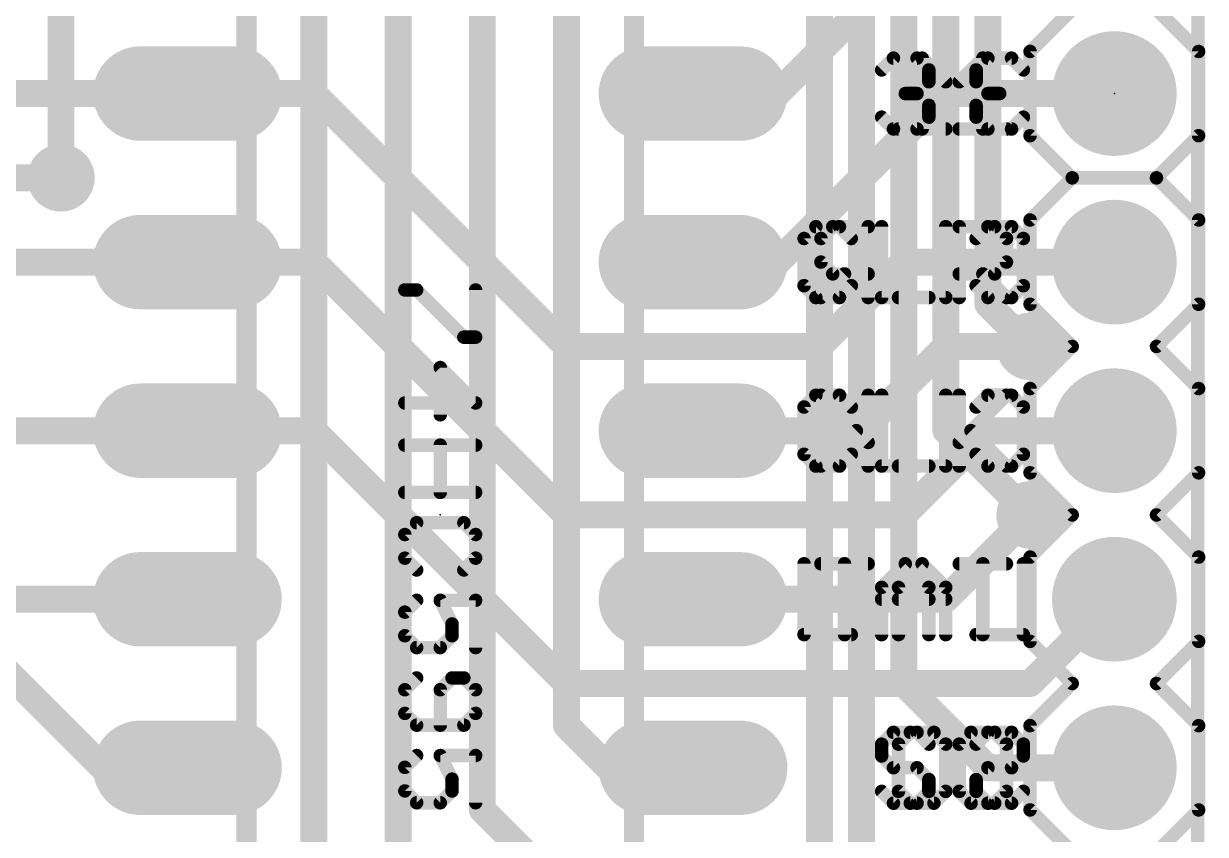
# Model space of a CAD drawing. Extents: x -0.1 to 76.3, y -19.1 to 50.9.
# Drawn here: x 58.49 to 76.3, y 11.7 to 23.91 of the extents above; entities that cross this region are included whole.
import ezdxf

# ---------------------------------------------------------------- set-up
doc = ezdxf.new("R2010")
doc.units = 0
for name, color, linetype in [('1', 12, 'CONTINUOUS'), ('16', 132, 'CONTINUOUS'), ('17', 110, 'CONTINUOUS'), ('18', 110, 'CONTINUOUS'), ('20', 53, 'CONTINUOUS'), ('21', 41, 'CONTINUOUS'), ('22', 40, 'CONTINUOUS'), ('23', 53, 'CONTINUOUS'), ('51', 53, 'CONTINUOUS')]:
    doc.layers.add(name, color=color, linetype=linetype)

# ---------------------------------------------------------------- blocks, each defined once
blk = doc.blocks.new('LONGP100')
at = {"const_width": 1}
blk.add_lwpolyline([(-0.5, 0), (0.5, 0)], dxfattribs=at)
at = {"const_width": 0.5}
for points in [[(-0.5, 0.25, 1), (-0.5, -0.25)], [(0.5, -0.25, 1), (0.5, 0.25)]]:
    blk.add_lwpolyline(points, format="xyb", dxfattribs=at)
blk = doc.blocks.new('RECT')
blk.add_solid([(-0.5, -0.5), (0.5, -0.5), (-0.5, 0.5), (0.5, 0.5)])
blk = doc.blocks.new('ROUNDP')
at = {"const_width": 0.5}
blk.add_lwpolyline([(0, -0.25, 1), (0, 0.25, 1), (0, -0.25)], format="xyb", dxfattribs=at)
blk = doc.blocks.new('ROUNDV')
at = {"const_width": 0.5}
blk.add_lwpolyline([(0, -0.25, 1), (0, 0.25, 1), (0, -0.25)], format="xyb", dxfattribs=at)

msp = doc.modelspace()

# ---------------------------------------------------------------- linework, layer by layer
at = {"layer": '1', "const_width": 0.4064}
for points in [[(62.865, 10.795), (62.865, 27.305)], [(64.135, 10.795), (64.135, 27.305)], [(72.39, 17.78), (72.39, 27.305)], [(59.055, 21.59), (59.055, 26.67)], [(65.405, 12.065), (65.405, 26.67)], [(71.755, 13.97), (71.755, 26.67)], [(66.675, 13.335), (66.675, 26.035)], [(73.025, 19.685), (73.025, 26.035)], [(71.12, 11.43), (71.12, 25.4)], [(70.485, 6.985), (70.485, 24.765)], [(73.66, 19.05), (73.025, 19.685)], [(73.66, 16.51), (72.39, 17.78)], [(57.785, 14.605), (59.69, 12.7)], [(71.755, 13.97), (73.025, 12.7)], [(67.31, 12.7), (66.675, 13.335)], [(59.69, 12.7), (60.96, 12.7)], [(67.31, 12.7), (68.58, 12.7)], [(73.025, 12.7), (74.93, 12.7)], [(65.405, 12.065), (67.31, 10.16)]]:
    msp.add_lwpolyline(points, dxfattribs=at)
at = {"layer": '1', "const_width": 0.2032}
for points in [[(58.9534, 21.59, 1), (59.1566, 21.59)], [(72.9234, 19.685, 1), (73.1266, 19.685)], [(73.0968, 19.7568, 1), (72.9532, 19.6132)], [(73.5882, 18.9782, 1), (73.7318, 19.1218)], [(72.2884, 17.78, 1), (72.4916, 17.78)], [(72.4618, 17.8518, 1), (72.3182, 17.7082)], [(73.5882, 16.4382, 1), (73.7318, 16.5818)], [(71.6534, 13.97, 1), (71.8566, 13.97)], [(71.8268, 14.0418, 1), (71.6832, 13.8982)], [(66.7468, 13.4068, 1), (66.6032, 13.2632)], [(66.5734, 13.335, 1), (66.7766, 13.335)], [(59.69, 12.8016, 1), (59.69, 12.5984)], [(59.6182, 12.6282, 1), (59.7618, 12.7718)], [(60.96, 12.5984, 1), (60.96, 12.8016)], [(67.31, 12.8016, 1), (67.31, 12.5984)], [(67.2382, 12.6282, 1), (67.3818, 12.7718)], [(68.58, 12.5984, 1), (68.58, 12.8016)], [(73.025, 12.8016, 1), (73.025, 12.5984)], [(72.9532, 12.6282, 1), (73.0968, 12.7718)], [(74.93, 12.5984, 1), (74.93, 12.8016)], [(65.3034, 12.065, 1), (65.5066, 12.065)], [(65.4768, 12.1368, 1), (65.3332, 11.9932)]]:
    msp.add_lwpolyline(points, format="xyb", dxfattribs=at)
at = {"layer": '16', "const_width": 0.4064}
for points in [[(69.85, 22.86), (72.39, 25.4)], [(57.15, 22.86), (60.96, 22.86)], [(60.96, 22.86), (62.865, 22.86)], [(62.865, 22.86), (66.675, 19.05)], [(68.58, 22.86), (69.85, 22.86)], [(69.85, 20.32), (72.39, 22.86)], [(72.39, 22.86), (74.93, 22.86)], [(56.515, 21.59), (59.055, 21.59)], [(55.88, 20.32), (60.96, 20.32)], [(60.96, 20.32), (62.865, 20.32)], [(62.865, 20.32), (66.675, 16.51)], [(68.58, 20.32), (69.85, 20.32)], [(70.485, 19.05), (71.755, 20.32)], [(71.755, 20.32), (74.93, 20.32)], [(66.675, 19.05), (70.485, 19.05)], [(71.12, 17.78), (72.39, 19.05)], [(72.39, 19.05), (73.66, 19.05)], [(54.61, 17.78), (60.96, 17.78)], [(60.96, 17.78), (62.865, 17.78)], [(62.865, 17.78), (66.675, 13.97)], [(68.58, 17.78), (71.12, 17.78)], [(71.755, 16.51), (73.025, 17.78)], [(73.025, 17.78), (74.93, 17.78)], [(66.675, 16.51), (71.755, 16.51)], [(72.39, 15.24), (73.66, 16.51)], [(53.34, 15.24), (60.96, 15.24)], [(68.58, 15.24), (72.39, 15.24)], [(73.66, 13.97), (74.93, 15.24)], [(66.675, 13.97), (73.66, 13.97)]]:
    msp.add_lwpolyline(points, dxfattribs=at)
at = {"layer": '16', "const_width": 0.2032}
for points in [[(60.96, 22.9616, 1), (60.96, 22.7584)], [(60.96, 22.7584, 1), (60.96, 22.9616)], [(62.9368, 22.9318, 1), (62.7932, 22.7882)], [(62.865, 22.7584, 1), (62.865, 22.9616)], [(68.58, 22.9616, 1), (68.58, 22.7584)], [(69.7782, 22.9318, 1), (69.9218, 22.7882)], [(69.85, 22.7584, 1), (69.85, 22.9616)], [(72.39, 22.9616, 1), (72.39, 22.7584)], [(72.4618, 22.7882, 1), (72.3182, 22.9318)], [(74.93, 22.7584, 1), (74.93, 22.9616)], [(59.055, 21.4884, 1), (59.055, 21.6916)], [(60.96, 20.4216, 1), (60.96, 20.2184)], [(60.96, 20.2184, 1), (60.96, 20.4216)], [(62.9368, 20.3918, 1), (62.7932, 20.2482)], [(62.865, 20.2184, 1), (62.865, 20.4216)], [(68.58, 20.4216, 1), (68.58, 20.2184)], [(69.7782, 20.3918, 1), (69.9218, 20.2482)], [(69.85, 20.2184, 1), (69.85, 20.4216)], [(71.755, 20.4216, 1), (71.755, 20.2184)], [(71.8268, 20.2482, 1), (71.6832, 20.3918)], [(74.93, 20.2184, 1), (74.93, 20.4216)], [(66.675, 19.1516, 1), (66.675, 18.9484)], [(70.485, 18.9484, 1), (70.485, 19.1516)], [(72.39, 19.1516, 1), (72.39, 18.9484)], [(72.4618, 18.9782, 1), (72.3182, 19.1218)], [(73.66, 18.9484, 1), (73.66, 19.1516)], [(66.6032, 18.9782, 1), (66.7468, 19.1218)], [(70.4132, 19.1218, 1), (70.5568, 18.9782)], [(60.96, 17.8816, 1), (60.96, 17.6784)], [(60.96, 17.6784, 1), (60.96, 17.8816)], [(62.9368, 17.8518, 1), (62.7932, 17.7082)], [(62.865, 17.6784, 1), (62.865, 17.8816)], [(68.58, 17.8816, 1), (68.58, 17.6784)], [(71.0482, 17.8518, 1), (71.1918, 17.7082)], [(71.12, 17.6784, 1), (71.12, 17.8816)], [(73.025, 17.8816, 1), (73.025, 17.6784)], [(73.0968, 17.7082, 1), (72.9532, 17.8518)], [(74.93, 17.6784, 1), (74.93, 17.8816)], [(66.675, 16.6116, 1), (66.675, 16.4084)], [(66.6032, 16.4382, 1), (66.7468, 16.5818)], [(71.6832, 16.5818, 1), (71.8268, 16.4382)], [(71.755, 16.4084, 1), (71.755, 16.6116)], [(73.7318, 16.4382, 1), (73.5882, 16.5818)], [(60.96, 15.1384, 1), (60.96, 15.3416)], [(68.58, 15.3416, 1), (68.58, 15.1384)], [(72.3182, 15.3118, 1), (72.4618, 15.1682)], [(72.39, 15.1384, 1), (72.39, 15.3416)], [(75.0018, 15.1682, 1), (74.8582, 15.3118)], [(66.675, 14.0716, 1), (66.675, 13.8684)], [(66.6032, 13.8982, 1), (66.7468, 14.0418)], [(73.5882, 14.0418, 1), (73.7318, 13.8982)], [(73.66, 13.8684, 1), (73.66, 14.0716)]]:
    msp.add_lwpolyline(points, format="xyb", dxfattribs=at)
at = {"layer": '20', "const_width": 0.2032}
msp.add_lwpolyline([(76.18, 0), (76.2, 50.8)], dxfattribs=at)
at = {"layer": '21'}
for points, const_width in [([(61.849, 26.67), (61.849, 6.35)], 0.3048), ([(67.691, 6.35), (67.691, 26.67)], 0.3048), ([(73.66, 23.495), (74.295, 24.13)], 0.2032), ([(75.565, 24.13), (76.2, 23.495)], 0.2032), ([(73.66, 22.225), (73.66, 23.495)], 0.2032), ([(76.2, 23.495), (76.2, 22.225)], 0.2032), ([(71.4228, 23.2164), (71.6008, 23.3943)], 0.2032), ([(71.6008, 23.3943), (71.9567, 23.3943)], 0.2032), ([(71.9567, 23.3943), (72.1346, 23.2164)], 0.2032), ([(72.5922, 23.0384), (72.9481, 23.3943)], 0.2032), ([(72.9481, 23.3943), (72.9481, 22.3266)], 0.2032), ([(72.1346, 23.2164), (72.1346, 23.0384)], 0.2032), ([(72.1346, 23.0384), (71.9567, 22.8605)], 0.2032), ([(71.9567, 22.8605), (71.7787, 22.8605)], 0.2032), ([(71.9567, 22.8605), (72.1346, 22.6825)], 0.2032), ([(72.1346, 22.6825), (72.1346, 22.5046)], 0.2032), ([(71.6008, 22.3266), (71.4228, 22.5046)], 0.2032), ([(72.1346, 22.5046), (71.9567, 22.3266)], 0.2032), ([(71.9567, 22.3266), (71.6008, 22.3266)], 0.2032), ([(72.5922, 22.3266), (73.304, 22.3266)], 0.2032), ([(73.66, 22.225), (74.295, 21.59)], 0.2032), ([(75.565, 21.59), (76.2, 22.225)], 0.2032), ([(73.66, 20.955), (74.295, 21.59)], 0.2032), ([(74.295, 21.59), (75.565, 21.59)], 0.2032), ([(74.295, 21.59), (75.565, 21.59)], 0.2032), ([(75.565, 21.59), (76.2, 20.955)], 0.2032), ([(73.66, 19.685), (73.66, 20.955)], 0.2032), ([(76.2, 20.955), (76.2, 19.685)], 0.2032), ([(70.4314, 20.8543), (70.2534, 20.6764)], 0.2032), ([(70.7873, 20.8543), (70.4314, 20.8543)], 0.2032), ([(70.9652, 20.6764), (70.7873, 20.8543)], 0.2032), ([(71.4228, 20.8543), (71.4228, 19.7866)], 0.2032), ([(72.5922, 19.7866), (72.5922, 20.8543)], 0.2032), ([(72.5922, 20.8543), (73.1261, 20.8543)], 0.2032), ([(73.1261, 20.8543), (73.304, 20.6764)], 0.2032), ([(70.2534, 20.6764), (70.2534, 19.9646)], 0.2032), ([(73.304, 20.6764), (73.304, 20.3205)], 0.2032), ([(73.304, 20.3205), (73.1261, 20.1425)], 0.2032), ([(73.1261, 20.1425), (72.5922, 20.1425)], 0.2032), ([(72.9481, 20.1425), (73.304, 19.7866)], 0.2032), ([(64.4146, 19.9009), (64.2366, 19.9009)], 0.2032), ([(65.1264, 19.1891), (64.4146, 19.9009)], 0.2032), ([(65.3043, 19.9009), (65.3043, 19.1891)], 0.2032), ([(70.2534, 19.9646), (70.4314, 19.7866)], 0.2032), ([(70.7873, 19.7866), (70.9652, 19.9646)], 0.2032), ([(70.4314, 19.7866), (70.7873, 19.7866)], 0.2032), ([(71.4228, 19.7866), (72.1346, 19.7866)], 0.2032), ([(74.295, 19.05), (73.66, 19.685)], 0.2032), ([(76.2, 19.685), (75.565, 19.05)], 0.2032), ([(65.3043, 19.1891), (65.1264, 19.1891)], 0.2032), ([(73.66, 18.415), (74.295, 19.05)], 0.2032), ([(75.565, 19.05), (76.2, 18.415)], 0.2032), ([(65.3043, 18.1976), (64.7705, 18.7315)], 0.2032), ([(64.7705, 18.7315), (64.7705, 18.0197)], 0.2032), ([(70.4314, 18.3143), (70.2534, 18.1364)], 0.2032), ([(70.7873, 18.3143), (70.4314, 18.3143)], 0.2032), ([(70.9652, 18.1364), (70.7873, 18.3143)], 0.2032), ([(71.4228, 18.3143), (71.4228, 17.2466)], 0.2032), ([(72.5922, 18.3143), (72.5922, 17.2466)], 0.2032), ([(72.5922, 17.6025), (73.304, 18.3143)], 0.2032), ([(73.66, 17.145), (73.66, 18.415)], 0.2032), ([(76.2, 18.415), (76.2, 17.145)], 0.2032), ([(64.2366, 18.1976), (65.3043, 18.1976)], 0.2032), ([(70.2534, 18.1364), (70.2534, 17.4245)], 0.2032), ([(72.7701, 17.7805), (73.304, 17.2466)], 0.2032), ([(64.2366, 17.5621), (65.3043, 17.5621)], 0.2032), ([(64.7705, 17.5621), (64.7705, 16.8503)], 0.2032), ([(70.2534, 17.4245), (70.4314, 17.2466)], 0.2032), ([(70.7873, 17.2466), (70.9652, 17.4245)], 0.2032), ([(70.4314, 17.2466), (70.7873, 17.2466)], 0.2032), ([(71.4228, 17.2466), (72.1346, 17.2466)], 0.2032), ([(74.295, 16.51), (73.66, 17.145)], 0.2032), ([(76.2, 17.145), (75.565, 16.51)], 0.2032), ([(65.3043, 16.8503), (64.2366, 16.8503)], 0.2032), ([(73.66, 15.875), (74.295, 16.51)], 0.2032), ([(75.565, 16.51), (76.2, 15.875)], 0.2032), ([(64.4146, 16.3927), (64.2366, 16.2148)], 0.2032), ([(65.1264, 16.3927), (64.4146, 16.3927)], 0.2032), ([(65.3043, 16.2148), (65.1264, 16.3927)], 0.2032), ([(64.2366, 16.2148), (64.2366, 15.8589)], 0.2032), ([(65.3043, 15.8589), (65.3043, 16.2148)], 0.2032), ([(64.2366, 15.8589), (64.4146, 15.6809)], 0.2032), ([(65.1264, 15.6809), (65.3043, 15.8589)], 0.2032), ([(70.2534, 15.7743), (70.2534, 14.7066)], 0.2032), ([(71.4228, 15.4184), (71.7787, 15.7743)], 0.2032), ([(71.7787, 15.7743), (72.1346, 15.4184)], 0.2032), ([(72.5922, 15.7743), (73.304, 15.7743)], 0.2032), ([(72.9481, 14.7066), (72.9481, 15.7743)], 0.2032), ([(73.66, 14.605), (73.66, 15.875)], 0.2032), ([(76.2, 15.875), (76.2, 14.605)], 0.2032), ([(71.4228, 14.7066), (71.4228, 15.4184)], 0.2032), ([(72.1346, 15.4184), (72.1346, 14.7066)], 0.2032), ([(64.2366, 15.0454), (64.4146, 15.2233)], 0.2032), ([(65.3043, 15.2233), (64.7705, 15.2233)], 0.2032), ([(64.7705, 15.2233), (64.9484, 14.8674)], 0.2032), ([(65.3043, 14.5115), (65.3043, 15.2233)], 0.2032), ([(71.4228, 15.2405), (72.1346, 15.2405)], 0.2032), ([(64.2366, 14.6895), (64.2366, 15.0454)], 0.2032), ([(64.9484, 14.8674), (64.9484, 14.6895)], 0.2032), ([(64.4146, 14.5115), (64.2366, 14.6895)], 0.2032), ([(64.9484, 14.6895), (64.7705, 14.5115)], 0.2032), ([(70.2534, 14.7066), (70.9652, 14.7066)], 0.2032), ([(64.7705, 14.5115), (64.4146, 14.5115)], 0.2032), ([(73.66, 14.605), (74.295, 13.97)], 0.2032), ([(75.565, 13.97), (76.2, 14.605)], 0.2032), ([(64.4146, 14.0539), (64.2366, 13.876)], 0.2032), ([(64.9484, 14.0539), (64.7705, 13.876)], 0.2032), ([(65.1264, 14.0539), (64.9484, 14.0539)], 0.2032), ([(65.3043, 13.876), (65.1264, 14.0539)], 0.2032), ([(73.66, 13.335), (74.295, 13.97)], 0.2032), ([(75.565, 13.97), (76.2, 13.335)], 0.2032), ([(64.2366, 13.876), (64.2366, 13.5201)], 0.2032), ([(64.7705, 13.876), (64.7705, 13.3421)], 0.2032), ([(65.3043, 13.5201), (65.3043, 13.876)], 0.2032), ([(64.2366, 13.5201), (64.4146, 13.3421)], 0.2032), ([(65.1264, 13.3421), (65.3043, 13.5201)], 0.2032), ([(64.4146, 13.3421), (65.1264, 13.3421)], 0.2032), ([(73.66, 12.065), (73.66, 13.335)], 0.2032), ([(76.2, 13.335), (76.2, 12.065)], 0.2032), ([(71.6008, 13.2343), (71.4228, 13.0564)], 0.2032), ([(71.9567, 13.2343), (71.6008, 13.2343)], 0.2032), ([(72.1346, 13.0564), (71.9567, 13.2343)], 0.2032), ([(72.7702, 13.2343), (72.5922, 13.0564)], 0.2032), ([(73.1261, 13.2343), (72.7702, 13.2343)], 0.2032), ([(73.304, 13.0564), (73.1261, 13.2343)], 0.2032), ([(71.4228, 13.0564), (71.4228, 12.8784)], 0.2032), ([(72.5922, 13.0564), (72.5922, 12.3445)], 0.2032), ([(73.304, 12.3445), (73.304, 13.0564)], 0.2032), ([(64.2366, 12.7066), (64.4146, 12.8845)], 0.2032), ([(65.3043, 12.8845), (64.7705, 12.8845)], 0.2032), ([(64.7705, 12.8845), (64.9484, 12.5286)], 0.2032), ([(65.3043, 12.1727), (65.3043, 12.8845)], 0.2032), ([(71.4228, 12.8784), (71.6008, 12.7005)], 0.2032), ([(64.2366, 12.3507), (64.2366, 12.7066)], 0.2032), ([(71.6008, 12.7005), (71.9567, 12.7005)], 0.2032), ([(71.9567, 12.7005), (72.1346, 12.5225)], 0.2032), ([(64.9484, 12.5286), (64.9484, 12.3507)], 0.2032), ([(72.1346, 12.5225), (72.1346, 12.3445)], 0.2032), ([(64.4146, 12.1727), (64.2366, 12.3507)], 0.2032), ([(64.9484, 12.3507), (64.7705, 12.1727)], 0.2032), ([(71.6008, 12.1666), (71.4228, 12.3445)], 0.2032), ([(72.1346, 12.3445), (71.9567, 12.1666)], 0.2032), ([(72.5922, 12.3445), (72.7702, 12.1666)], 0.2032), ([(73.1261, 12.1666), (73.304, 12.3445)], 0.2032), ([(64.7705, 12.1727), (64.4146, 12.1727)], 0.2032), ([(71.9567, 12.1666), (71.6008, 12.1666)], 0.2032), ([(72.7702, 12.1666), (73.1261, 12.1666)], 0.2032), ([(74.295, 11.43), (73.66, 12.065)], 0.2032), ([(76.2, 12.065), (75.565, 11.43)], 0.2032)]:
    msp.add_lwpolyline(points, dxfattribs=dict(at, const_width=const_width))
at = {"layer": '21', "const_width": 0.1016}
for points in [[(73.7108, 23.495, 1), (73.6092, 23.495)], [(73.6241, 23.5309, 1), (73.6959, 23.4591)], [(76.2508, 23.495, 1), (76.1492, 23.495)], [(76.1641, 23.4591, 1), (76.2359, 23.5309)], [(71.6008, 23.4451, 1), (71.6008, 23.3435)], [(71.6367, 23.3584, 1), (71.5648, 23.4302)], [(71.9926, 23.4302, 1), (71.9207, 23.3584)], [(71.9567, 23.3435, 1), (71.9567, 23.4451)], [(72.9989, 23.3943, 1), (72.8973, 23.3943)], [(72.984, 23.3584, 1), (72.9122, 23.4302)], [(71.3869, 23.2523, 1), (71.4587, 23.1804)], [(72.1854, 23.2164, 1), (72.0838, 23.2164)], [(72.0987, 23.1804, 1), (72.1705, 23.2523)], [(72.0838, 23.0384, 1), (72.1854, 23.0384)], [(72.1705, 23.0025, 1), (72.0987, 23.0743)], [(72.5563, 23.0743, 1), (72.6281, 23.0025)], [(71.7787, 22.9113, 1), (71.7787, 22.8097)], [(71.9926, 22.8964, 1), (71.9207, 22.8245)], [(71.9207, 22.8964, 1), (71.9926, 22.8245)], [(71.9567, 22.8097, 1), (71.9567, 22.9113)], [(72.1854, 22.6825, 1), (72.0838, 22.6825)], [(72.0987, 22.6466, 1), (72.1705, 22.7184)], [(71.4587, 22.5405, 1), (71.3869, 22.4686)], [(72.0838, 22.5046, 1), (72.1854, 22.5046)], [(72.1705, 22.4686, 1), (72.0987, 22.5405)], [(71.6008, 22.3774, 1), (71.6008, 22.2758)], [(71.5648, 22.2907, 1), (71.6367, 22.3625)], [(71.9207, 22.3625, 1), (71.9926, 22.2907)], [(71.9567, 22.2758, 1), (71.9567, 22.3774)], [(72.5922, 22.3774, 1), (72.5922, 22.2758)], [(72.8973, 22.3266, 1), (72.9989, 22.3266)], [(73.304, 22.2758, 1), (73.304, 22.3774)], [(73.6959, 22.2609, 1), (73.6241, 22.1891)], [(73.6092, 22.225, 1), (73.7108, 22.225)], [(76.1492, 22.225, 1), (76.2508, 22.225)], [(76.2359, 22.1891, 1), (76.1641, 22.2609)], [(74.295, 21.6408, 1), (74.295, 21.5392)], [(74.295, 21.6408, 1), (74.295, 21.5392)], [(74.3309, 21.5541, 1), (74.2591, 21.6259)], [(74.2591, 21.5541, 1), (74.3309, 21.6259)], [(75.6009, 21.6259, 1), (75.5291, 21.5541)], [(75.5291, 21.6259, 1), (75.6009, 21.5541)], [(75.565, 21.5392, 1), (75.565, 21.6408)], [(75.565, 21.5392, 1), (75.565, 21.6408)], [(73.7108, 20.955, 1), (73.6092, 20.955)], [(73.6241, 20.9909, 1), (73.6959, 20.9191)], [(76.2508, 20.955, 1), (76.1492, 20.955)], [(76.1641, 20.9191, 1), (76.2359, 20.9909)], [(70.4314, 20.9051, 1), (70.4314, 20.8035)], [(70.4673, 20.8184, 1), (70.3954, 20.8902)], [(70.8232, 20.8902, 1), (70.7513, 20.8184)], [(70.7873, 20.8035, 1), (70.7873, 20.9051)], [(71.4736, 20.8543, 1), (71.372, 20.8543)], [(72.643, 20.8543, 1), (72.5414, 20.8543)], [(72.5922, 20.9051, 1), (72.5922, 20.8035)], [(73.162, 20.8902, 1), (73.0901, 20.8184)], [(73.1261, 20.8035, 1), (73.1261, 20.9051)], [(70.3042, 20.6764, 1), (70.2026, 20.6764)], [(70.2175, 20.7123, 1), (70.2893, 20.6404)], [(70.9293, 20.6404, 1), (71.0011, 20.7123)], [(73.3548, 20.6764, 1), (73.2532, 20.6764)], [(73.2681, 20.6404, 1), (73.3399, 20.7123)], [(73.2532, 20.3205, 1), (73.3548, 20.3205)], [(73.3399, 20.2845, 1), (73.2681, 20.3564)], [(72.5922, 20.1933, 1), (72.5922, 20.0917)], [(72.984, 20.1784, 1), (72.9122, 20.1066)], [(73.0901, 20.1784, 1), (73.162, 20.1066)], [(73.1261, 20.0917, 1), (73.1261, 20.1933)], [(64.2366, 19.9517, 1), (64.2366, 19.8501)], [(64.4505, 19.9368, 1), (64.3786, 19.865)], [(64.4146, 19.8501, 1), (64.4146, 19.9517)], [(65.3551, 19.9009, 1), (65.2535, 19.9009)], [(70.2893, 20.0005, 1), (70.2175, 19.9286)], [(70.2026, 19.9646, 1), (70.3042, 19.9646)], [(71.0011, 19.9286, 1), (70.9293, 20.0005)], [(70.4314, 19.8374, 1), (70.4314, 19.7358)], [(70.3954, 19.7507, 1), (70.4673, 19.8225)], [(70.7513, 19.8225, 1), (70.8232, 19.7507)], [(70.7873, 19.7358, 1), (70.7873, 19.8374)], [(71.4228, 19.8374, 1), (71.4228, 19.7358)], [(71.372, 19.7866, 1), (71.4736, 19.7866)], [(72.1346, 19.7358, 1), (72.1346, 19.8374)], [(72.5414, 19.7866, 1), (72.643, 19.7866)], [(73.2681, 19.7507, 1), (73.3399, 19.8225)], [(73.6959, 19.7209, 1), (73.6241, 19.6491)], [(76.2359, 19.6491, 1), (76.1641, 19.7209)], [(73.6092, 19.685, 1), (73.7108, 19.685)], [(76.1492, 19.685, 1), (76.2508, 19.685)], [(65.1264, 19.2399, 1), (65.1264, 19.1383)], [(65.0904, 19.1532, 1), (65.1623, 19.225)], [(65.2535, 19.1891, 1), (65.3551, 19.1891)], [(65.3043, 19.1383, 1), (65.3043, 19.2399)], [(74.3309, 19.0141, 1), (74.2591, 19.0859)], [(74.2591, 19.0141, 1), (74.3309, 19.0859)], [(75.6009, 19.0859, 1), (75.5291, 19.0141)], [(75.5291, 19.0859, 1), (75.6009, 19.0141)], [(64.8064, 18.7674, 1), (64.7345, 18.6956)], [(64.8213, 18.7315, 1), (64.7197, 18.7315)], [(70.4314, 18.3651, 1), (70.4314, 18.2635)], [(70.4673, 18.2784, 1), (70.3954, 18.3502)], [(70.8232, 18.3502, 1), (70.7513, 18.2784)], [(70.7873, 18.2635, 1), (70.7873, 18.3651)], [(71.4736, 18.3143, 1), (71.372, 18.3143)], [(72.643, 18.3143, 1), (72.5414, 18.3143)], [(73.3399, 18.2784, 1), (73.2681, 18.3502)], [(73.7108, 18.415, 1), (73.6092, 18.415)], [(73.6241, 18.4509, 1), (73.6959, 18.3791)], [(76.2508, 18.415, 1), (76.1492, 18.415)], [(76.1641, 18.3791, 1), (76.2359, 18.4509)], [(64.2366, 18.2484, 1), (64.2366, 18.1468)], [(65.2684, 18.1617, 1), (65.3402, 18.2336)], [(65.3043, 18.1468, 1), (65.3043, 18.2484)], [(70.3042, 18.1364, 1), (70.2026, 18.1364)], [(70.2175, 18.1723, 1), (70.2893, 18.1004)], [(70.9293, 18.1004, 1), (71.0011, 18.1723)], [(64.7197, 18.0197, 1), (64.8213, 18.0197)], [(72.8061, 17.8164, 1), (72.7342, 17.7445)], [(64.2366, 17.6129, 1), (64.2366, 17.5113)], [(64.8213, 17.5621, 1), (64.7197, 17.5621)], [(65.3043, 17.5113, 1), (65.3043, 17.6129)], [(72.5563, 17.6384, 1), (72.6281, 17.5666)], [(70.2893, 17.4605, 1), (70.2175, 17.3886)], [(70.2026, 17.4245, 1), (70.3042, 17.4245)], [(71.0011, 17.3886, 1), (70.9293, 17.4605)], [(70.4314, 17.2974, 1), (70.4314, 17.1958)], [(70.3954, 17.2107, 1), (70.4673, 17.2825)], [(70.7513, 17.2825, 1), (70.8232, 17.2107)], [(70.7873, 17.1958, 1), (70.7873, 17.2974)], [(71.4228, 17.2974, 1), (71.4228, 17.1958)], [(71.372, 17.2466, 1), (71.4736, 17.2466)], [(72.1346, 17.1958, 1), (72.1346, 17.2974)], [(72.5414, 17.2466, 1), (72.643, 17.2466)], [(73.2681, 17.2107, 1), (73.3399, 17.2825)], [(73.6959, 17.1809, 1), (73.6241, 17.1091)], [(73.6092, 17.145, 1), (73.7108, 17.145)], [(76.1492, 17.145, 1), (76.2508, 17.145)], [(76.2359, 17.1091, 1), (76.1641, 17.1809)], [(64.2366, 16.9011, 1), (64.2366, 16.7995)], [(65.3043, 16.7995, 1), (65.3043, 16.9011)], [(64.7197, 16.8503, 1), (64.8213, 16.8503)], [(74.3309, 16.4741, 1), (74.2591, 16.5459)], [(74.2591, 16.4741, 1), (74.3309, 16.5459)], [(75.6009, 16.5459, 1), (75.5291, 16.4741)], [(75.5291, 16.5459, 1), (75.6009, 16.4741)], [(64.4146, 16.4435, 1), (64.4146, 16.3419)], [(64.4505, 16.3568, 1), (64.3786, 16.4286)], [(65.1623, 16.4286, 1), (65.0904, 16.3568)], [(65.1264, 16.3419, 1), (65.1264, 16.4435)], [(64.2874, 16.2148, 1), (64.1858, 16.2148)], [(64.2007, 16.2507, 1), (64.2725, 16.1788)], [(65.3551, 16.2148, 1), (65.2535, 16.2148)], [(65.2684, 16.1788, 1), (65.3402, 16.2507)], [(64.2725, 15.8948, 1), (64.2007, 15.8229)], [(64.1858, 15.8589, 1), (64.2874, 15.8589)], [(65.2535, 15.8589, 1), (65.3551, 15.8589)], [(65.3402, 15.8229, 1), (65.2684, 15.8948)], [(70.3042, 15.7743, 1), (70.2026, 15.7743)], [(71.8146, 15.8102, 1), (71.7428, 15.7384)], [(71.8146, 15.7384, 1), (71.7428, 15.8102)], [(72.5922, 15.8251, 1), (72.5922, 15.7235)], [(72.9989, 15.7743, 1), (72.8973, 15.7743)], [(73.304, 15.7235, 1), (73.304, 15.8251)], [(73.7108, 15.875, 1), (73.6092, 15.875)], [(73.6241, 15.9109, 1), (73.6959, 15.8391)], [(76.2508, 15.875, 1), (76.1492, 15.875)], [(76.1641, 15.8391, 1), (76.2359, 15.9109)], [(64.3786, 15.645, 1), (64.4505, 15.7168)], [(65.0904, 15.7168, 1), (65.1623, 15.645)], [(71.4736, 15.4184, 1), (71.372, 15.4184)], [(71.3869, 15.4543, 1), (71.4587, 15.3825)], [(72.1854, 15.4184, 1), (72.0838, 15.4184)], [(72.0987, 15.3825, 1), (72.1705, 15.4543)], [(64.4505, 15.1874, 1), (64.3786, 15.2592)], [(64.8159, 15.246, 1), (64.725, 15.2006)], [(64.7705, 15.2741, 1), (64.7705, 15.1725)], [(65.3551, 15.2233, 1), (65.2535, 15.2233)], [(65.3043, 15.1725, 1), (65.3043, 15.2741)], [(71.4228, 15.2913, 1), (71.4228, 15.1897)], [(72.1346, 15.1897, 1), (72.1346, 15.2913)], [(64.2874, 15.0454, 1), (64.1858, 15.0454)], [(64.2007, 15.0813, 1), (64.2725, 15.0094)], [(64.9992, 14.8674, 1), (64.8976, 14.8674)], [(64.2725, 14.7254, 1), (64.2007, 14.6535)], [(64.903, 14.8447, 1), (64.9938, 14.8901)], [(64.9843, 14.6535, 1), (64.9125, 14.7254)], [(70.2534, 14.7574, 1), (70.2534, 14.6558)], [(70.9652, 14.6558, 1), (70.9652, 14.7574)], [(64.1858, 14.6895, 1), (64.2874, 14.6895)], [(64.4146, 14.5623, 1), (64.4146, 14.4607)], [(64.7705, 14.4607, 1), (64.7705, 14.5623)], [(64.8976, 14.6895, 1), (64.9992, 14.6895)], [(70.2026, 14.7066, 1), (70.3042, 14.7066)], [(71.372, 14.7066, 1), (71.4736, 14.7066)], [(72.0838, 14.7066, 1), (72.1854, 14.7066)], [(72.8973, 14.7066, 1), (72.9989, 14.7066)], [(73.6959, 14.6409, 1), (73.6241, 14.5691)], [(73.6092, 14.605, 1), (73.7108, 14.605)], [(76.1492, 14.605, 1), (76.2508, 14.605)], [(76.2359, 14.5691, 1), (76.1641, 14.6409)], [(64.3786, 14.4756, 1), (64.4505, 14.5474)], [(64.7345, 14.5474, 1), (64.8064, 14.4756)], [(65.2535, 14.5115, 1), (65.3551, 14.5115)], [(64.4505, 14.018, 1), (64.3786, 14.0898)], [(64.9484, 14.1047, 1), (64.9484, 14.0031)], [(64.9843, 14.018, 1), (64.9125, 14.0898)], [(65.1623, 14.0898, 1), (65.0904, 14.018)], [(65.1264, 14.0031, 1), (65.1264, 14.1047)], [(74.3309, 13.9341, 1), (74.2591, 14.0059)], [(75.6009, 14.0059, 1), (75.5291, 13.9341)], [(64.2874, 13.876, 1), (64.1858, 13.876)], [(64.2007, 13.9119, 1), (64.2725, 13.84)], [(64.7345, 13.9119, 1), (64.8064, 13.84)], [(64.8213, 13.876, 1), (64.7197, 13.876)], [(65.3551, 13.876, 1), (65.2535, 13.876)], [(65.2684, 13.84, 1), (65.3402, 13.9119)], [(74.2591, 13.9341, 1), (74.3309, 14.0059)], [(75.5291, 14.0059, 1), (75.6009, 13.9341)], [(64.2725, 13.556, 1), (64.2007, 13.4841)], [(64.1858, 13.5201, 1), (64.2874, 13.5201)], [(65.2535, 13.5201, 1), (65.3551, 13.5201)], [(65.3402, 13.4841, 1), (65.2684, 13.556)], [(64.4146, 13.3929, 1), (64.4146, 13.2913)], [(64.3786, 13.3062, 1), (64.4505, 13.378)], [(64.7197, 13.3421, 1), (64.8213, 13.3421)], [(65.0904, 13.378, 1), (65.1623, 13.3062)], [(65.1264, 13.2913, 1), (65.1264, 13.3929)], [(73.7108, 13.335, 1), (73.6092, 13.335)], [(73.6241, 13.3709, 1), (73.6959, 13.2991)], [(76.2508, 13.335, 1), (76.1492, 13.335)], [(76.1641, 13.2991, 1), (76.2359, 13.3709)], [(71.6008, 13.2851, 1), (71.6008, 13.1835)], [(71.6367, 13.1984, 1), (71.5648, 13.2702)], [(71.9926, 13.2702, 1), (71.9207, 13.1984)], [(71.9567, 13.1835, 1), (71.9567, 13.2851)], [(72.7702, 13.2851, 1), (72.7702, 13.1835)], [(72.8061, 13.1984, 1), (72.7342, 13.2702)], [(73.162, 13.2702, 1), (73.0901, 13.1984)], [(73.1261, 13.1835, 1), (73.1261, 13.2851)], [(71.4736, 13.0564, 1), (71.372, 13.0564)], [(71.3869, 13.0923, 1), (71.4587, 13.0204)], [(72.0987, 13.0204, 1), (72.1705, 13.0923)], [(72.643, 13.0564, 1), (72.5414, 13.0564)], [(72.5563, 13.0923, 1), (72.6281, 13.0204)], [(73.3548, 13.0564, 1), (73.2532, 13.0564)], [(73.2681, 13.0204, 1), (73.3399, 13.0923)], [(64.4505, 12.8486, 1), (64.3786, 12.9204)], [(64.8159, 12.9072, 1), (64.725, 12.8618)], [(64.7705, 12.9353, 1), (64.7705, 12.8337)], [(65.3551, 12.8845, 1), (65.2535, 12.8845)], [(65.3043, 12.8337, 1), (65.3043, 12.9353)], [(71.4587, 12.9143, 1), (71.3869, 12.8425)], [(71.372, 12.8784, 1), (71.4736, 12.8784)], [(64.2874, 12.7066, 1), (64.1858, 12.7066)], [(64.2007, 12.7425, 1), (64.2725, 12.6706)], [(71.6008, 12.7513, 1), (71.6008, 12.6497)], [(71.5648, 12.6645, 1), (71.6367, 12.7364)], [(71.9926, 12.7364, 1), (71.9207, 12.6645)], [(71.9567, 12.6497, 1), (71.9567, 12.7513)], [(64.9992, 12.5286, 1), (64.8976, 12.5286)], [(64.903, 12.5059, 1), (64.9938, 12.5513)], [(72.1854, 12.5225, 1), (72.0838, 12.5225)], [(72.0987, 12.4866, 1), (72.1705, 12.5584)], [(64.2725, 12.3866, 1), (64.2007, 12.3147)], [(64.1858, 12.3507, 1), (64.2874, 12.3507)], [(64.8976, 12.3507, 1), (64.9992, 12.3507)], [(64.9843, 12.3147, 1), (64.9125, 12.3866)], [(71.4587, 12.3805, 1), (71.3869, 12.3086)], [(72.0838, 12.3445, 1), (72.1854, 12.3445)], [(72.1705, 12.3086, 1), (72.0987, 12.3805)], [(72.6281, 12.3805, 1), (72.5563, 12.3086)], [(72.5414, 12.3445, 1), (72.643, 12.3445)], [(73.2532, 12.3445, 1), (73.3548, 12.3445)], [(73.3399, 12.3086, 1), (73.2681, 12.3805)], [(64.4146, 12.2235, 1), (64.4146, 12.1219)], [(64.3786, 12.1368, 1), (64.4505, 12.2086)], [(64.7345, 12.2086, 1), (64.8064, 12.1368)], [(64.7705, 12.1219, 1), (64.7705, 12.2235)], [(65.2535, 12.1727, 1), (65.3551, 12.1727)], [(71.6008, 12.2174, 1), (71.6008, 12.1158)], [(71.5648, 12.1307, 1), (71.6367, 12.2025)], [(71.9207, 12.2025, 1), (71.9926, 12.1307)], [(71.9567, 12.1158, 1), (71.9567, 12.2174)], [(72.7702, 12.2174, 1), (72.7702, 12.1158)], [(72.7342, 12.1307, 1), (72.8061, 12.2025)], [(73.0901, 12.2025, 1), (73.162, 12.1307)], [(73.1261, 12.1158, 1), (73.1261, 12.2174)], [(73.6959, 12.1009, 1), (73.6241, 12.0291)], [(73.6092, 12.065, 1), (73.7108, 12.065)], [(76.1492, 12.065, 1), (76.2508, 12.065)], [(76.2359, 12.0291, 1), (76.1641, 12.1009)]]:
    msp.add_lwpolyline(points, format="xyb", dxfattribs=at)
at = {"layer": '22', "const_width": 0.2032}
for points in [[(72.389, 23.0384), (72.0331, 23.3943)], [(72.0331, 23.3943), (72.0331, 22.3266)], [(73.0245, 23.3943), (72.8466, 23.2164)], [(73.3805, 23.3943), (73.0245, 23.3943)], [(73.5584, 23.2164), (73.3805, 23.3943)], [(72.8466, 23.2164), (72.8466, 23.0384)], [(72.8466, 23.0384), (73.0245, 22.8605)], [(73.0245, 22.8605), (72.8466, 22.6825)], [(73.0245, 22.8605), (73.2025, 22.8605)], [(72.8466, 22.6825), (72.8466, 22.5046)], [(72.8466, 22.5046), (73.0245, 22.3266)], [(73.3805, 22.3266), (73.5584, 22.5046)], [(72.389, 22.3266), (71.6772, 22.3266)], [(73.0245, 22.3266), (73.3805, 22.3266)], [(70.6857, 20.8543), (70.5078, 20.6764)], [(71.2196, 20.8543), (70.6857, 20.8543)], [(71.2196, 19.7866), (71.2196, 20.8543)], [(72.389, 20.8543), (72.389, 19.7866)], [(72.8466, 20.6764), (73.0245, 20.8543)], [(73.0245, 20.8543), (73.3805, 20.8543)], [(73.3805, 20.8543), (73.5584, 20.6764)], [(70.5078, 20.6764), (70.5078, 20.3205)], [(73.5584, 20.6764), (73.5584, 19.9646)], [(70.5078, 20.3205), (70.6857, 20.1425)], [(70.8637, 20.1425), (70.5078, 19.7866)], [(70.6857, 20.1425), (71.2196, 20.1425)], [(73.0245, 19.7866), (72.8466, 19.9646)], [(73.5584, 19.9646), (73.3805, 19.7866)], [(72.389, 19.7866), (71.6772, 19.7866)], [(73.3805, 19.7866), (73.0245, 19.7866)], [(71.2196, 17.6025), (70.5078, 18.3143)], [(71.2196, 18.3143), (71.2196, 17.2466)], [(72.389, 18.3143), (72.389, 17.2466)], [(72.8466, 18.1364), (73.0245, 18.3143)], [(73.0245, 18.3143), (73.3805, 18.3143)], [(73.3805, 18.3143), (73.5584, 18.1364)], [(73.5584, 18.1364), (73.5584, 17.4245)], [(71.0417, 17.7805), (70.5078, 17.2466)], [(73.0245, 17.2466), (72.8466, 17.4245)], [(73.5584, 17.4245), (73.3805, 17.2466)], [(72.389, 17.2466), (71.6772, 17.2466)], [(73.3805, 17.2466), (73.0245, 17.2466)], [(71.2196, 15.7743), (70.5078, 15.7743)], [(70.8637, 14.7066), (70.8637, 15.7743)], [(72.0331, 15.7743), (71.6772, 15.4184)], [(72.389, 15.4184), (72.0331, 15.7743)], [(73.5584, 15.7743), (73.5584, 14.7066)], [(71.6772, 15.4184), (71.6772, 14.7066)], [(72.389, 14.7066), (72.389, 15.4184)], [(72.389, 15.2405), (71.6772, 15.2405)], [(73.5584, 14.7066), (72.8466, 14.7066)], [(71.6772, 13.0564), (71.8551, 13.2343)], [(71.8551, 13.2343), (72.2111, 13.2343)], [(72.2111, 13.2343), (72.389, 13.0564)], [(72.8466, 13.0564), (73.0245, 13.2343)], [(73.0245, 13.2343), (73.3805, 13.2343)], [(73.3805, 13.2343), (73.5584, 13.0564)], [(71.6772, 12.3445), (71.6772, 13.0564)], [(72.389, 13.0564), (72.389, 12.3445)], [(73.5584, 13.0564), (73.5584, 12.8784)], [(73.5584, 12.8784), (73.3805, 12.7005)], [(73.0245, 12.7005), (72.8466, 12.5225)], [(73.3805, 12.7005), (73.0245, 12.7005)], [(72.8466, 12.5225), (72.8466, 12.3445)], [(71.8551, 12.1666), (71.6772, 12.3445)], [(72.389, 12.3445), (72.2111, 12.1666)], [(72.8466, 12.3445), (73.0245, 12.1666)], [(73.3805, 12.1666), (73.5584, 12.3445)], [(72.2111, 12.1666), (71.8551, 12.1666)], [(73.0245, 12.1666), (73.3805, 12.1666)]]:
    msp.add_lwpolyline(points, dxfattribs=at)
at = {"layer": '22', "const_width": 0.1016}
for points in [[(72.069, 23.4302, 1), (71.9972, 23.3584)], [(72.0839, 23.3943, 1), (71.9823, 23.3943)], [(73.0245, 23.4451, 1), (73.0245, 23.3435)], [(73.0605, 23.3584, 1), (72.9886, 23.4302)], [(73.4164, 23.4302, 1), (73.3445, 23.3584)], [(73.3805, 23.3435, 1), (73.3805, 23.4451)], [(72.8974, 23.2164, 1), (72.7958, 23.2164)], [(72.8107, 23.2523, 1), (72.8825, 23.1804)], [(73.5225, 23.1804, 1), (73.5943, 23.2523)], [(72.3531, 23.0025, 1), (72.4249, 23.0743)], [(72.8825, 23.0743, 1), (72.8107, 23.0025)], [(72.7958, 23.0384, 1), (72.8974, 23.0384)], [(73.0245, 22.9113, 1), (73.0245, 22.8097)], [(73.0605, 22.8245, 1), (72.9886, 22.8964)], [(72.9886, 22.8245, 1), (73.0605, 22.8964)], [(73.2025, 22.8097, 1), (73.2025, 22.9113)], [(72.8974, 22.6825, 1), (72.7958, 22.6825)], [(72.8107, 22.7184, 1), (72.8825, 22.6466)], [(72.8825, 22.5405, 1), (72.8107, 22.4686)], [(72.7958, 22.5046, 1), (72.8974, 22.5046)], [(73.5943, 22.4686, 1), (73.5225, 22.5405)], [(71.6772, 22.3774, 1), (71.6772, 22.2758)], [(71.9823, 22.3266, 1), (72.0839, 22.3266)], [(72.389, 22.2758, 1), (72.389, 22.3774)], [(73.0245, 22.3774, 1), (73.0245, 22.2758)], [(72.9886, 22.2907, 1), (73.0605, 22.3625)], [(73.3445, 22.3625, 1), (73.4164, 22.2907)], [(73.3805, 22.2758, 1), (73.3805, 22.3774)], [(70.6857, 20.9051, 1), (70.6857, 20.8035)], [(70.7217, 20.8184, 1), (70.6498, 20.8902)], [(71.2704, 20.8543, 1), (71.1688, 20.8543)], [(71.2196, 20.8035, 1), (71.2196, 20.9051)], [(72.4398, 20.8543, 1), (72.3382, 20.8543)], [(73.0245, 20.9051, 1), (73.0245, 20.8035)], [(73.0605, 20.8184, 1), (72.9886, 20.8902)], [(73.4164, 20.8902, 1), (73.3445, 20.8184)], [(73.3805, 20.8035, 1), (73.3805, 20.9051)], [(70.5586, 20.6764, 1), (70.457, 20.6764)], [(70.4719, 20.7123, 1), (70.5437, 20.6404)], [(72.8107, 20.7123, 1), (72.8825, 20.6404)], [(73.6092, 20.6764, 1), (73.5076, 20.6764)], [(73.5225, 20.6404, 1), (73.5943, 20.7123)], [(70.5437, 20.3564, 1), (70.4719, 20.2845)], [(70.457, 20.3205, 1), (70.5586, 20.3205)], [(70.6857, 20.1933, 1), (70.6857, 20.0917)], [(70.6498, 20.1066, 1), (70.7217, 20.1784)], [(70.8996, 20.1066, 1), (70.8278, 20.1784)], [(71.2196, 20.0917, 1), (71.2196, 20.1933)], [(72.8825, 20.0005, 1), (72.8107, 19.9286)], [(73.5076, 19.9646, 1), (73.6092, 19.9646)], [(73.5943, 19.9286, 1), (73.5225, 20.0005)], [(70.4719, 19.8225, 1), (70.5437, 19.7507)], [(71.1688, 19.7866, 1), (71.2704, 19.7866)], [(71.6772, 19.8374, 1), (71.6772, 19.7358)], [(72.3382, 19.7866, 1), (72.4398, 19.7866)], [(72.389, 19.7358, 1), (72.389, 19.8374)], [(73.0245, 19.8374, 1), (73.0245, 19.7358)], [(72.9886, 19.7507, 1), (73.0605, 19.8225)], [(73.3445, 19.8225, 1), (73.4164, 19.7507)], [(73.3805, 19.7358, 1), (73.3805, 19.8374)], [(70.5437, 18.3502, 1), (70.4719, 18.2784)], [(71.2704, 18.3143, 1), (71.1688, 18.3143)], [(72.4398, 18.3143, 1), (72.3382, 18.3143)], [(73.0245, 18.3651, 1), (73.0245, 18.2635)], [(73.0605, 18.2784, 1), (72.9886, 18.3502)], [(73.4164, 18.3502, 1), (73.3445, 18.2784)], [(73.3805, 18.2635, 1), (73.3805, 18.3651)], [(72.8107, 18.1723, 1), (72.8825, 18.1004)], [(73.6092, 18.1364, 1), (73.5076, 18.1364)], [(73.5225, 18.1004, 1), (73.5943, 18.1723)], [(71.0776, 17.7445, 1), (71.0057, 17.8164)], [(71.1837, 17.5666, 1), (71.2555, 17.6384)], [(72.8825, 17.4605, 1), (72.8107, 17.3886)], [(73.5076, 17.4245, 1), (73.6092, 17.4245)], [(73.5943, 17.3886, 1), (73.5225, 17.4605)], [(70.4719, 17.2825, 1), (70.5437, 17.2107)], [(71.1688, 17.2466, 1), (71.2704, 17.2466)], [(71.6772, 17.2974, 1), (71.6772, 17.1958)], [(72.3382, 17.2466, 1), (72.4398, 17.2466)], [(72.389, 17.1958, 1), (72.389, 17.2974)], [(73.0245, 17.2974, 1), (73.0245, 17.1958)], [(72.9886, 17.2107, 1), (73.0605, 17.2825)], [(73.3445, 17.2825, 1), (73.4164, 17.2107)], [(73.3805, 17.1958, 1), (73.3805, 17.2974)], [(70.5078, 15.8251, 1), (70.5078, 15.7235)], [(70.9145, 15.7743, 1), (70.8129, 15.7743)], [(71.2196, 15.7235, 1), (71.2196, 15.8251)], [(72.069, 15.8102, 1), (71.9972, 15.7384)], [(72.069, 15.7384, 1), (71.9972, 15.8102)], [(73.6092, 15.7743, 1), (73.5076, 15.7743)], [(71.728, 15.4184, 1), (71.6264, 15.4184)], [(71.6413, 15.4543, 1), (71.7131, 15.3825)], [(72.4398, 15.4184, 1), (72.3382, 15.4184)], [(72.3531, 15.3825, 1), (72.4249, 15.4543)], [(71.6772, 15.2913, 1), (71.6772, 15.1897)], [(72.389, 15.1897, 1), (72.389, 15.2913)], [(72.8466, 14.7574, 1), (72.8466, 14.6558)], [(73.5584, 14.6558, 1), (73.5584, 14.7574)], [(70.8129, 14.7066, 1), (70.9145, 14.7066)], [(71.6264, 14.7066, 1), (71.728, 14.7066)], [(72.3382, 14.7066, 1), (72.4398, 14.7066)], [(73.5076, 14.7066, 1), (73.6092, 14.7066)], [(71.8551, 13.2851, 1), (71.8551, 13.1835)], [(71.8911, 13.1984, 1), (71.8192, 13.2702)], [(72.247, 13.2702, 1), (72.1751, 13.1984)], [(72.2111, 13.1835, 1), (72.2111, 13.2851)], [(73.0245, 13.2851, 1), (73.0245, 13.1835)], [(73.0605, 13.1984, 1), (72.9886, 13.2702)], [(73.4164, 13.2702, 1), (73.3445, 13.1984)], [(73.3805, 13.1835, 1), (73.3805, 13.2851)], [(71.728, 13.0564, 1), (71.6264, 13.0564)], [(71.6413, 13.0923, 1), (71.7131, 13.0204)], [(72.4398, 13.0564, 1), (72.3382, 13.0564)], [(72.3531, 13.0204, 1), (72.4249, 13.0923)], [(72.8107, 13.0923, 1), (72.8825, 13.0204)], [(73.6092, 13.0564, 1), (73.5076, 13.0564)], [(73.5225, 13.0204, 1), (73.5943, 13.0923)], [(73.5076, 12.8784, 1), (73.6092, 12.8784)], [(73.5943, 12.8425, 1), (73.5225, 12.9143)], [(73.0245, 12.7513, 1), (73.0245, 12.6497)], [(73.0605, 12.6645, 1), (72.9886, 12.7364)], [(73.3445, 12.7364, 1), (73.4164, 12.6645)], [(73.3805, 12.6497, 1), (73.3805, 12.7513)], [(72.8974, 12.5225, 1), (72.7958, 12.5225)], [(72.8107, 12.5584, 1), (72.8825, 12.4866)], [(71.7131, 12.3805, 1), (71.6413, 12.3086)], [(71.6264, 12.3445, 1), (71.728, 12.3445)], [(72.3382, 12.3445, 1), (72.4398, 12.3445)], [(72.4249, 12.3086, 1), (72.3531, 12.3805)], [(72.8825, 12.3805, 1), (72.8107, 12.3086)], [(72.7958, 12.3445, 1), (72.8974, 12.3445)], [(73.5943, 12.3086, 1), (73.5225, 12.3805)], [(71.8551, 12.2174, 1), (71.8551, 12.1158)], [(71.8192, 12.1307, 1), (71.8911, 12.2025)], [(72.1751, 12.2025, 1), (72.247, 12.1307)], [(72.2111, 12.1158, 1), (72.2111, 12.2174)], [(73.0245, 12.2174, 1), (73.0245, 12.1158)], [(72.9886, 12.1307, 1), (73.0605, 12.2025)], [(73.3445, 12.2025, 1), (73.4164, 12.1307)], [(73.3805, 12.1158, 1), (73.3805, 12.2174)]]:
    msp.add_lwpolyline(points, format="xyb", dxfattribs=at)
at = {"layer": '23'}
for p in [(74.93, 22.86), (64.77, 16.51)]:
    msp.add_point(p, dxfattribs=at)

# ---------------------------------------------------------------- block references
at = {"layer": '17', "rotation": 180}
for name, p, xscale, yscale in [('ROUNDP', (74.93, 22.86), 1.8796, 1.8796), ('ROUNDP', (74.93, 22.86), 1.8796, 1.8796), ('LONGP100', (60.96, 22.86), 1.4224, 1.4224), ('LONGP100', (60.96, 22.86), 1.4224, 1.4224), ('LONGP100', (68.58, 22.86), 1.4224, 1.4224), ('LONGP100', (68.58, 22.86), 1.4224, 1.4224), ('ROUNDP', (74.93, 20.32), 1.8796, 1.8796), ('ROUNDP', (74.93, 20.32), 1.8796, 1.8796), ('LONGP100', (60.96, 20.32), 1.4224, 1.4224), ('LONGP100', (60.96, 20.32), 1.4224, 1.4224), ('LONGP100', (68.58, 20.32), 1.4224, 1.4224), ('LONGP100', (68.58, 20.32), 1.4224, 1.4224), ('ROUNDP', (74.93, 17.78), 1.8796, 1.8796), ('ROUNDP', (74.93, 17.78), 1.8796, 1.8796), ('LONGP100', (60.96, 17.78), 1.4224, 1.4224), ('LONGP100', (60.96, 17.78), 1.4224, 1.4224), ('LONGP100', (68.58, 17.78), 1.4224, 1.4224), ('LONGP100', (68.58, 17.78), 1.4224, 1.4224), ('ROUNDP', (74.93, 15.24), 1.8796, 1.8796), ('ROUNDP', (74.93, 15.24), 1.8796, 1.8796), ('LONGP100', (60.96, 15.24), 1.4224, 1.4224), ('LONGP100', (60.96, 15.24), 1.4224, 1.4224), ('LONGP100', (68.58, 15.24), 1.4224, 1.4224), ('LONGP100', (68.58, 15.24), 1.4224, 1.4224), ('ROUNDP', (74.93, 12.7), 1.8796, 1.8796), ('ROUNDP', (74.93, 12.7), 1.8796, 1.8796), ('LONGP100', (60.96, 12.7), 1.4224, 1.4224), ('LONGP100', (60.96, 12.7), 1.4224, 1.4224), ('LONGP100', (68.58, 12.7), 1.4224, 1.4224), ('LONGP100', (68.58, 12.7), 1.4224, 1.4224)]:
    msp.add_blockref(name, p, dxfattribs=dict(at, xscale=xscale, yscale=yscale))
at = {"layer": '18', "xscale": 1.016, "yscale": 1.016}
for p in [(59.055, 21.59), (59.055, 21.59), (73.66, 19.05), (73.66, 19.05), (73.66, 16.51), (73.66, 16.51)]:
    msp.add_blockref('ROUNDV', p, dxfattribs=at)
at = {"layer": '51', "xscale": 0.508, "yscale": 0.508, "rotation": 90}
for p in [(74.93, 22.86), (74.93, 20.32), (74.93, 17.78), (74.93, 15.24), (74.93, 12.7)]:
    msp.add_blockref('RECT', p, dxfattribs=at)

doc.saveas('drawing.dxf')
